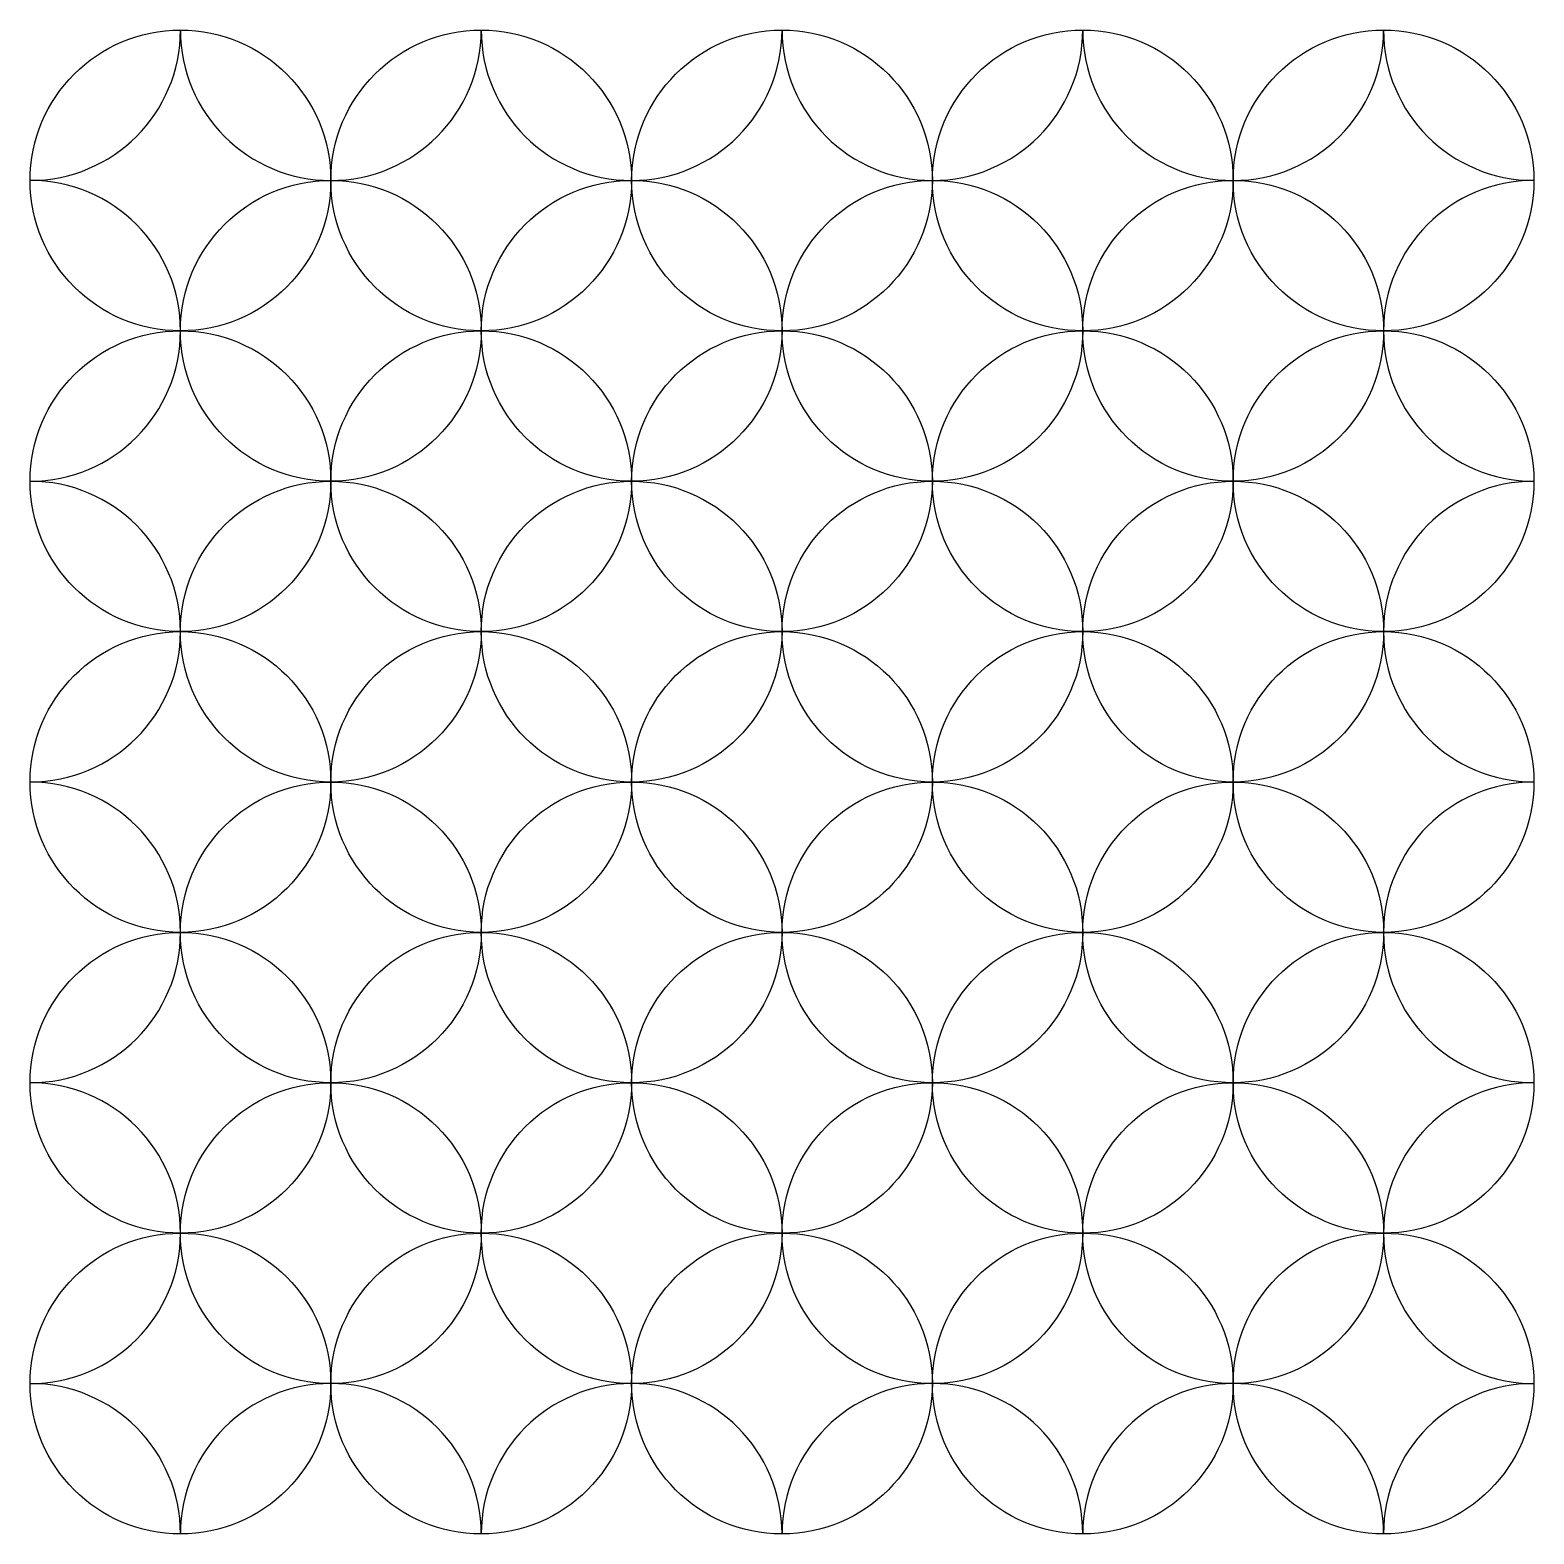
# Model space of a CAD drawing. Units: millimetres at full size, sheet at 1:10. Extents: x -848 to 152, y -347 to 653.
import ezdxf

# ---------------------------------------------------------------- set-up
doc = ezdxf.new("R2010")
doc.units = ezdxf.units.MM
doc.header["$LTSCALE"] = 10
doc.layers.add('0-1', color=7, linetype='Continuous')

msp = doc.modelspace()

# ---------------------------------------------------------------- linework, layer by layer
at = {"layer": '0-1'}
for centre in [(-747.87, 553.38), (-547.87, 553.38), (-347.87, 553.38), (-147.87, 553.38), (52.13, 553.38), (-647.87, 453.38), (-447.87, 453.38), (-247.87, 453.38), (-47.87, 453.38), (-747.87, 353.38), (-547.87, 353.38), (-347.87, 353.38), (-147.87, 353.38), (52.13, 353.38), (-647.87, 253.38), (-447.87, 253.38), (-247.87, 253.38), (-47.87, 253.38), (-747.87, 153.38), (-547.87, 153.38), (-347.87, 153.38), (-147.87, 153.38), (52.13, 153.38), (-647.87, 53.38), (-447.87, 53.38), (-247.87, 53.38), (-47.87, 53.38), (-747.87, -46.62), (-547.87, -46.62), (-347.87, -46.62), (-147.87, -46.62), (52.13, -46.62), (-647.87, -146.62), (-447.87, -146.62), (-247.87, -146.62), (-47.87, -146.62), (-747.87, -246.62), (-547.87, -246.62), (-347.87, -246.62), (-147.87, -246.62), (52.13, -246.62)]:
    msp.add_circle(centre, 100, dxfattribs=at)
for centre, start, end in [((-847.87, 653.38), 270, 0), ((-647.87, 653.38), 180, 0), ((-447.87, 653.38), 180, 0), ((-247.87, 653.38), 180, 0), ((-47.87, 653.38), 180, 0), ((152.13, 653.38), 180, 270), ((-847.87, 453.38), 270, 90), ((152.13, 453.38), 90, 270), ((-847.87, 253.38), 270, 90), ((152.13, 253.38), 90, 270), ((-847.87, 53.38), 270, 90), ((152.13, 53.38), 90, 270), ((-847.87, -146.62), 270, 90), ((152.13, -146.62), 90, 270), ((-847.87, -346.62), 0, 90), ((-647.87, -346.62), 0, 180), ((-447.87, -346.62), 0, 180), ((-247.87, -346.62), 0, 180), ((-47.87, -346.62), 0, 180), ((152.13, -346.62), 90, 180)]:
    msp.add_arc(centre, 100, start, end, dxfattribs=at)

doc.saveas('drawing.dxf')
